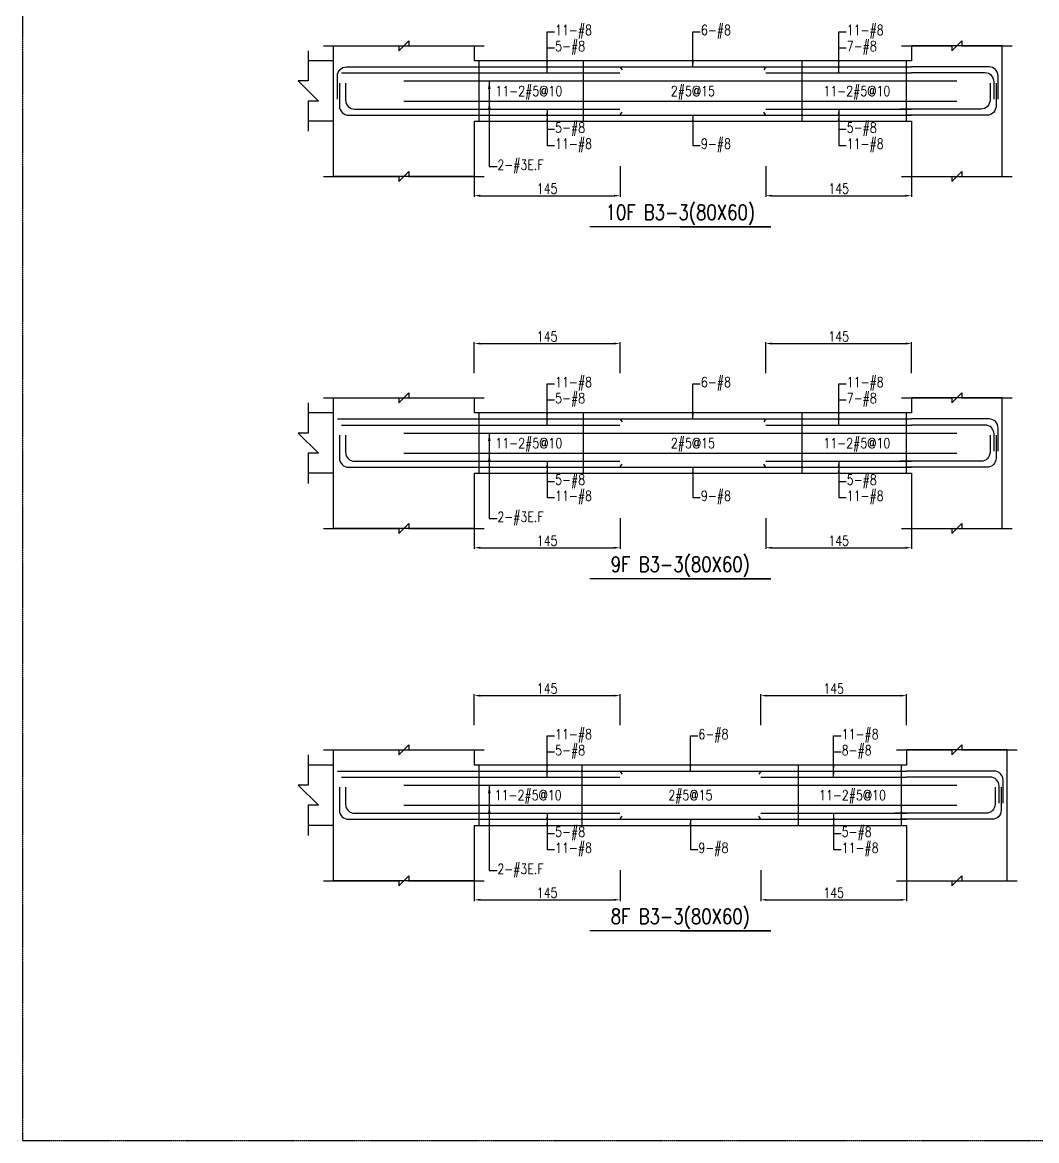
# Model space of a CAD drawing. Header units: millimetres. Extents: x 0 to 84580, y -12276 to 4373.
# Drawn here: x 26145 to 27154, y -3069 to -1957 of the extents above; entities that cross this region are included whole.
import ezdxf
from ezdxf.enums import TextEntityAlignment as Align

# ---------------------------------------------------------------- set-up
doc = ezdxf.new("R2010")
doc.units = ezdxf.units.MM
doc.header["$MEASUREMENT"] = 0
doc.linetypes.add('CENTER', pattern=[2, 1.25, -0.25, 0.25, -0.25])
for name, color, linetype in [('S-DIM', 2, 'Continuous'), ('S-GRID', 1, 'CENTER'), ('S-LEADER', 2, 'Continuous'), ('S-RC', 130, 'Continuous'), ('S-REINF', 6, 'Continuous'), ('S-TEXT', 2, 'Continuous')]:
    doc.layers.add(name, color=color, linetype=linetype)
doc.styles.add('CS4', font='romans.shx', dxfattribs={"width": 0.8, "bigfont": 'lsp.shx'})
doc.styles.get("Standard").update_dxf_attribs({"font": 'arial.ttf'})
doc.dimstyles.new('ISO-25', dxfattribs={"dimtxt": 2.5, "dimasz": 2.5, "dimexe": 1.25, "dimexo": 0.625, "dimtad": 1, "dimtxsty": 'Standard', "dimcen": 2.5, "dimadec": 0, "dimazin": 0, "dimtfac": 1, "dimtmove": 0, "dimatfit": 3, "dimfxl": 0, "dimarcsym": 0})

# ---------------------------------------------------------------- blocks, each defined once
blk = doc.blocks.new('*D723')
at = {"layer": 'DEFPOINTS', "color": 0, "transparency": 16777216}
for p in [(26739.4, -2626.6), (26594.4, -2656.6), (26739.4, -2656.6)]:
    blk.add_point(p, dxfattribs=at)
at = {"layer": 'S-DIM', "color": 0, "lineweight": -2, "transparency": 16777216}
for p, q in [((26594.4, -2656), (26594.4, -2625.3)), ((26600.4, -2626.6), (26733.4, -2626.6)), ((26739.4, -2656), (26739.4, -2625.3))]:
    blk.add_line(p, q, dxfattribs=at)
at = {"layer": 'S-DIM', "color": 0, "transparency": 16777216}
for points in [[(26600.4, -2625.6), (26600.4, -2627.6), (26594.4, -2626.6)], [(26733.4, -2625.6), (26733.4, -2627.6), (26739.4, -2626.6)]]:
    blk.add_solid(points, dxfattribs=at)
at = {"layer": 'S-DIM', "color": 0, "transparency": 16777216, "insert": (26666.9, -2619.6), "char_height": 10, "attachment_point": 5, "style": 'CS4'}
blk.add_mtext('145', dxfattribs=at)
blk = doc.blocks.new('*D724')
at = {"layer": 'DEFPOINTS', "color": 0, "transparency": 16777216}
for p in [(27024.4, -2626.6), (26879.4, -2656.6), (27024.4, -2656.6)]:
    blk.add_point(p, dxfattribs=at)
at = {"layer": 'S-DIM', "color": 0, "lineweight": -2, "transparency": 16777216}
for p, q in [((26879.4, -2656), (26879.4, -2625.3)), ((26885.4, -2626.6), (27018.4, -2626.6)), ((27024.4, -2656), (27024.4, -2625.3))]:
    blk.add_line(p, q, dxfattribs=at)
at = {"layer": 'S-DIM', "color": 0, "transparency": 16777216}
for points in [[(26885.4, -2625.6), (26885.4, -2627.6), (26879.4, -2626.6)], [(27018.4, -2625.6), (27018.4, -2627.6), (27024.4, -2626.6)]]:
    blk.add_solid(points, dxfattribs=at)
at = {"layer": 'S-DIM', "color": 0, "transparency": 16777216, "insert": (26951.9, -2619.6), "char_height": 10, "attachment_point": 5, "style": 'CS4'}
blk.add_mtext('145', dxfattribs=at)
blk = doc.blocks.new('*D733')
at = {"layer": 'DEFPOINTS', "color": 0, "transparency": 16777216}
for p in [(26594.4, -2799.6), (26739.4, -2799.6), (26739.4, -2829.6)]:
    blk.add_point(p, dxfattribs=at)
at = {"layer": 'S-DIM', "color": 0, "lineweight": -2, "transparency": 16777216}
for p, q in [((26594.4, -2800.2), (26594.4, -2830.8)), ((26739.4, -2800.2), (26739.4, -2830.8)), ((26600.4, -2829.6), (26733.4, -2829.6))]:
    blk.add_line(p, q, dxfattribs=at)
at = {"layer": 'S-DIM', "color": 0, "transparency": 16777216}
for points in [[(26600.4, -2828.6), (26600.4, -2830.6), (26594.4, -2829.6)], [(26733.4, -2828.6), (26733.4, -2830.6), (26739.4, -2829.6)]]:
    blk.add_solid(points, dxfattribs=at)
at = {"layer": 'S-DIM', "color": 0, "transparency": 16777216, "insert": (26666.9, -2822.6), "char_height": 10, "attachment_point": 5, "style": 'CS4'}
blk.add_mtext('145', dxfattribs=at)
blk = doc.blocks.new('*D734')
at = {"layer": 'DEFPOINTS', "color": 0, "transparency": 16777216}
for p in [(26879.4, -2799.6), (27024.4, -2799.6), (27024.4, -2829.6)]:
    blk.add_point(p, dxfattribs=at)
at = {"layer": 'S-DIM', "color": 0, "lineweight": -2, "transparency": 16777216}
for p, q in [((26879.4, -2800.2), (26879.4, -2830.8)), ((27024.4, -2800.2), (27024.4, -2830.8)), ((26885.4, -2829.6), (27018.4, -2829.6))]:
    blk.add_line(p, q, dxfattribs=at)
at = {"layer": 'S-DIM', "color": 0, "transparency": 16777216}
for points in [[(26885.4, -2828.6), (26885.4, -2830.6), (26879.4, -2829.6)], [(27018.4, -2828.6), (27018.4, -2830.6), (27024.4, -2829.6)]]:
    blk.add_solid(points, dxfattribs=at)
at = {"layer": 'S-DIM', "color": 0, "transparency": 16777216, "insert": (26951.9, -2822.6), "char_height": 10, "attachment_point": 5, "style": 'CS4'}
blk.add_mtext('145', dxfattribs=at)
blk = doc.blocks.new('*D735')
at = {"layer": 'DEFPOINTS', "color": 0, "transparency": 16777216}
for p in [(26739.4, -2276.6), (26594.4, -2306.6), (26739.4, -2306.6)]:
    blk.add_point(p, dxfattribs=at)
at = {"layer": 'S-DIM', "color": 0, "lineweight": -2, "transparency": 16777216}
for p, q in [((26594.4, -2306), (26594.4, -2275.3)), ((26600.4, -2276.6), (26733.4, -2276.6)), ((26739.4, -2306), (26739.4, -2275.3))]:
    blk.add_line(p, q, dxfattribs=at)
at = {"layer": 'S-DIM', "color": 0, "transparency": 16777216}
for points in [[(26600.4, -2275.6), (26600.4, -2277.6), (26594.4, -2276.6)], [(26733.4, -2275.6), (26733.4, -2277.6), (26739.4, -2276.6)]]:
    blk.add_solid(points, dxfattribs=at)
at = {"layer": 'S-DIM', "color": 0, "transparency": 16777216, "insert": (26666.9, -2269.6), "char_height": 10, "attachment_point": 5, "style": 'CS4'}
blk.add_mtext('145', dxfattribs=at)
blk = doc.blocks.new('*D736')
at = {"layer": 'DEFPOINTS', "color": 0, "transparency": 16777216}
for p in [(27029.4, -2276.6), (26884.4, -2306.6), (27029.4, -2306.6)]:
    blk.add_point(p, dxfattribs=at)
at = {"layer": 'S-DIM', "color": 0, "lineweight": -2, "transparency": 16777216}
for p, q in [((26884.4, -2306), (26884.4, -2275.3)), ((26890.4, -2276.6), (27023.4, -2276.6)), ((27029.4, -2306), (27029.4, -2275.3))]:
    blk.add_line(p, q, dxfattribs=at)
at = {"layer": 'S-DIM', "color": 0, "transparency": 16777216}
for points in [[(26890.4, -2275.6), (26890.4, -2277.6), (26884.4, -2276.6)], [(27023.4, -2275.6), (27023.4, -2277.6), (27029.4, -2276.6)]]:
    blk.add_solid(points, dxfattribs=at)
at = {"layer": 'S-DIM', "color": 0, "transparency": 16777216, "insert": (26956.9, -2269.6), "char_height": 10, "attachment_point": 5, "style": 'CS4'}
blk.add_mtext('145', dxfattribs=at)
blk = doc.blocks.new('*D737')
at = {"layer": 'DEFPOINTS', "color": 0, "transparency": 16777216}
for p in [(26594.4, -2449.6), (26739.4, -2449.6), (26739.4, -2479.6)]:
    blk.add_point(p, dxfattribs=at)
at = {"layer": 'S-DIM', "color": 0, "lineweight": -2, "transparency": 16777216}
for p, q in [((26594.4, -2450.2), (26594.4, -2480.8)), ((26739.4, -2450.2), (26739.4, -2480.8)), ((26600.4, -2479.6), (26733.4, -2479.6))]:
    blk.add_line(p, q, dxfattribs=at)
at = {"layer": 'S-DIM', "color": 0, "transparency": 16777216}
for points in [[(26600.4, -2478.6), (26600.4, -2480.6), (26594.4, -2479.6)], [(26733.4, -2478.6), (26733.4, -2480.6), (26739.4, -2479.6)]]:
    blk.add_solid(points, dxfattribs=at)
at = {"layer": 'S-DIM', "color": 0, "transparency": 16777216, "insert": (26666.9, -2472.6), "char_height": 10, "attachment_point": 5, "style": 'CS4'}
blk.add_mtext('145', dxfattribs=at)
blk = doc.blocks.new('*D738')
at = {"layer": 'DEFPOINTS', "color": 0, "transparency": 16777216}
for p in [(26884.4, -2449.6), (27029.4, -2449.6), (27029.4, -2479.6)]:
    blk.add_point(p, dxfattribs=at)
at = {"layer": 'S-DIM', "color": 0, "lineweight": -2, "transparency": 16777216}
for p, q in [((26884.4, -2450.2), (26884.4, -2480.8)), ((27029.4, -2450.2), (27029.4, -2480.8)), ((26890.4, -2479.6), (27023.4, -2479.6))]:
    blk.add_line(p, q, dxfattribs=at)
at = {"layer": 'S-DIM', "color": 0, "transparency": 16777216}
for points in [[(26890.4, -2478.6), (26890.4, -2480.6), (26884.4, -2479.6)], [(27023.4, -2478.6), (27023.4, -2480.6), (27029.4, -2479.6)]]:
    blk.add_solid(points, dxfattribs=at)
at = {"layer": 'S-DIM', "color": 0, "transparency": 16777216, "insert": (26956.9, -2472.6), "char_height": 10, "attachment_point": 5, "style": 'CS4'}
blk.add_mtext('145', dxfattribs=at)
blk = doc.blocks.new('*D727')
at = {"layer": 'DEFPOINTS', "color": 0, "transparency": 16777216}
for p in [(26594.4, -2099.6), (26739.4, -2099.6), (26739.4, -2129.6)]:
    blk.add_point(p, dxfattribs=at)
at = {"layer": 'S-DIM', "color": 0, "lineweight": -2, "transparency": 16777216}
for p, q in [((26594.4, -2100.2), (26594.4, -2130.8)), ((26739.4, -2100.2), (26739.4, -2130.8)), ((26600.4, -2129.6), (26733.4, -2129.6))]:
    blk.add_line(p, q, dxfattribs=at)
at = {"layer": 'S-DIM', "color": 0, "transparency": 16777216}
for points in [[(26600.4, -2128.6), (26600.4, -2130.6), (26594.4, -2129.6)], [(26733.4, -2128.6), (26733.4, -2130.6), (26739.4, -2129.6)]]:
    blk.add_solid(points, dxfattribs=at)
at = {"layer": 'S-DIM', "color": 0, "transparency": 16777216, "insert": (26666.9, -2122.6), "char_height": 10, "attachment_point": 5, "style": 'CS4'}
blk.add_mtext('145', dxfattribs=at)
blk = doc.blocks.new('*D728')
at = {"layer": 'DEFPOINTS', "color": 0, "transparency": 16777216}
for p in [(26884.4, -2099.6), (27029.4, -2099.6), (27029.4, -2129.6)]:
    blk.add_point(p, dxfattribs=at)
at = {"layer": 'S-DIM', "color": 0, "lineweight": -2, "transparency": 16777216}
for p, q in [((26884.4, -2100.2), (26884.4, -2130.8)), ((27029.4, -2100.2), (27029.4, -2130.8)), ((26890.4, -2129.6), (27023.4, -2129.6))]:
    blk.add_line(p, q, dxfattribs=at)
at = {"layer": 'S-DIM', "color": 0, "transparency": 16777216}
for points in [[(26890.4, -2128.6), (26890.4, -2130.6), (26884.4, -2129.6)], [(27023.4, -2128.6), (27023.4, -2130.6), (27029.4, -2129.6)]]:
    blk.add_solid(points, dxfattribs=at)
at = {"layer": 'S-DIM', "color": 0, "transparency": 16777216, "insert": (26956.9, -2122.6), "char_height": 10, "attachment_point": 5, "style": 'CS4'}
blk.add_mtext('145', dxfattribs=at)

msp = doc.modelspace()

# ---------------------------------------------------------------- linework, layer by layer
for p, q in [((26454.395, -1995.575), (26429.395, -1995.575)), ((26454.395, -2055.575), (26429.395, -2055.575)), ((26454.395, -2345.575), (26429.395, -2345.575)), ((26454.395, -2405.575), (26429.395, -2405.575)), ((26454.395, -2695.575), (26429.395, -2695.575)), ((26454.395, -2755.575), (26429.395, -2755.575))]:
    msp.add_line(p, q)
at = {"layer": 'S-GRID'}
msp.add_lwpolyline([(26145, -3069), (29374, -3069), (29374, -1000), (26145, -1000), (26145, -3069)], dxfattribs=at)
at = {"layer": 'S-RC'}
for points in [[(26444.395, -1980.575), (26519.395, -1980.59), (26519.394, -1985.59), (26529.396, -1975.592), (26529.395, -1980.592), (26604.395, -1980.607)], [(27019.395, -1980.575), (27069.395, -1980.585), (27069.394, -1985.585), (27079.396, -1975.587), (27079.395, -1980.587), (27129.395, -1980.597)], [(26429.395, -1985.575), (26429.395, -2015.575), (26419.395, -2015.575), (26439.395, -2035.575), (26429.395, -2035.575), (26429.395, -2065.575)], [(26594.395, -2055.575), (26594.395, -2110.575), (26454.395, -2110.575), (26454.395, -1980.575), (26594.395, -1980.575), (26594.395, -1995.575)], [(27029.395, -2055.575), (27029.395, -2110.575), (27119.395, -2110.575), (27119.395, -1980.575), (27029.395, -1980.575), (27029.395, -1995.575)], [(27029.395, -1995.575), (26594.395, -1995.575)], [(26594.395, -2055.575), (27029.395, -2055.575)], [(26444.395, -2110.575), (26519.395, -2110.59), (26519.394, -2115.59), (26529.396, -2105.592), (26529.395, -2110.592), (26604.395, -2110.607)], [(27019.395, -2110.575), (27069.395, -2110.585), (27069.394, -2115.585), (27079.396, -2105.587), (27079.395, -2110.587), (27129.395, -2110.597)], [(26799.395, -2160.575), (26889.395, -2160.575), (26709.395, -2160.575)], [(26444.395, -2330.575), (26519.395, -2330.59), (26519.394, -2335.59), (26529.396, -2325.592), (26529.395, -2330.592), (26604.395, -2330.607)], [(26594.395, -2405.575), (26594.395, -2460.575), (26454.395, -2460.575), (26454.395, -2330.575), (26594.395, -2330.575), (26594.395, -2345.575)], [(27019.395, -2330.575), (27069.395, -2330.585), (27069.394, -2335.585), (27079.396, -2325.587), (27079.395, -2330.587), (27129.395, -2330.597)], [(27029.395, -2405.575), (27029.395, -2460.575), (27119.395, -2460.575), (27119.395, -2330.575), (27029.395, -2330.575), (27029.395, -2345.575)], [(26429.395, -2335.575), (26429.395, -2365.575), (26419.395, -2365.575), (26439.395, -2385.575), (26429.395, -2385.575), (26429.395, -2415.575)], [(27029.395, -2345.575), (26594.395, -2345.575)], [(26594.395, -2405.575), (27029.395, -2405.575)], [(26444.395, -2460.575), (26519.395, -2460.59), (26519.394, -2465.59), (26529.396, -2455.592), (26529.395, -2460.592), (26604.395, -2460.607)], [(27019.395, -2460.575), (27069.395, -2460.585), (27069.394, -2465.585), (27079.396, -2455.587), (27079.395, -2460.587), (27129.395, -2460.597)], [(26799.395, -2510.575), (26889.395, -2510.575), (26709.395, -2510.575)], [(26444.395, -2680.575), (26519.395, -2680.59), (26519.394, -2685.59), (26529.396, -2675.592), (26529.395, -2680.592), (26604.395, -2680.607)], [(27014.395, -2680.575), (27069.395, -2680.586), (27069.394, -2685.586), (27079.396, -2675.588), (27079.395, -2680.588), (27134.395, -2680.599)], [(26429.395, -2685.575), (26429.395, -2715.575), (26419.395, -2715.575), (26439.395, -2735.575), (26429.395, -2735.575), (26429.395, -2765.575)], [(26594.395, -2755.575), (26594.395, -2810.575), (26454.395, -2810.575), (26454.395, -2680.575), (26594.395, -2680.575), (26594.395, -2695.575)], [(27024.395, -2755.575), (27024.395, -2810.575), (27124.395, -2810.575), (27124.395, -2680.575), (27024.395, -2680.575), (27024.395, -2695.575)], [(27024.395, -2695.575), (26594.395, -2695.575)], [(26594.395, -2755.575), (27024.395, -2755.575)], [(26444.395, -2810.575), (26519.395, -2810.59), (26519.394, -2815.59), (26529.396, -2805.592), (26529.395, -2810.592), (26604.395, -2810.607)], [(27014.395, -2810.575), (27069.395, -2810.586), (27069.394, -2815.586), (27079.396, -2805.588), (27079.395, -2810.588), (27134.395, -2810.599)], [(26799.395, -2860.575), (26889.395, -2860.575), (26709.395, -2860.575)]]:
    msp.add_lwpolyline(points, dxfattribs=at)
at = {"layer": 'S-REINF', "color": 1}
for points in [[(26599.395, -2055.575), (26599.395, -1995.575)], [(26703.145, -2055.575), (26703.145, -1995.575)], [(26920.645, -2055.575), (26920.645, -1995.575)], [(27024.395, -2055.575), (27024.395, -1995.575)], [(26524.395, -2015.575), (27074.395, -2015.575)], [(26524.395, -2035.575), (27074.395, -2035.575)], [(26599.395, -2405.575), (26599.395, -2345.575)], [(26703.145, -2405.575), (26703.145, -2345.575)], [(26920.645, -2405.575), (26920.645, -2345.575)], [(27024.395, -2405.575), (27024.395, -2345.575)], [(26524.395, -2365.575), (27074.395, -2365.575)], [(26524.395, -2385.575), (27074.395, -2385.575)], [(26599.395, -2755.575), (26599.395, -2695.575)], [(26701.895, -2755.575), (26701.895, -2695.575)], [(26916.895, -2755.575), (26916.895, -2695.575)], [(27019.395, -2755.575), (27019.395, -2695.575)], [(26524.395, -2715.575), (27074.395, -2715.575)], [(26524.395, -2735.575), (27074.395, -2735.575)]]:
    msp.add_lwpolyline(points, dxfattribs=at)
at = {"layer": 'S-REINF'}
for points in [[(26458.395, -2033.575), (26458.395, -2010.575, -0.41421356), (26467.395, -2001.575), (26594.395, -2001.575)], [(27115.395, -2033.575), (27115.395, -2010.575, 0.41421356), (27106.395, -2001.575), (27029.395, -2001.575)], [(27111.395, -2033.575), (27111.395, -2016.575, 0.41421356), (27102.395, -2007.575), (27029.395, -2007.575)], [(26460.395, -2017.575), (26460.395, -2040.575, 0.41421356), (26469.395, -2049.575), (26594.395, -2049.575)], [(26466.395, -2017.575), (26466.395, -2034.575, 0.41421356), (26475.395, -2043.575), (26594.395, -2043.575)], [(27107.395, -2017.575), (27107.395, -2034.575, -0.41421356), (27098.395, -2043.575), (27017.395, -2043.575)], [(27113.395, -2017.575), (27113.395, -2040.575, -0.41421356), (27104.395, -2049.575), (27023.395, -2049.575)], [(27115.395, -2383.575), (27115.395, -2360.575, 0.41421356), (27106.395, -2351.575), (27029.395, -2351.575)], [(26460.395, -2367.575), (26460.395, -2390.575, 0.41421356), (26469.395, -2399.575), (26594.395, -2399.575)], [(26466.395, -2367.575), (26466.395, -2384.575, 0.41421356), (26475.395, -2393.575), (26594.395, -2393.575)], [(27107.395, -2367.575), (27107.395, -2384.575, -0.41421356), (27098.395, -2393.575), (27017.395, -2393.575)], [(27113.395, -2367.575), (27113.395, -2390.575, -0.41421356), (27104.395, -2399.575), (27023.395, -2399.575)], [(27111.395, -2383.575), (27111.395, -2366.575, 0.41421356), (27102.395, -2357.575), (27029.395, -2357.575)], [(27120.395, -2733.575), (27120.395, -2710.575, 0.41421356), (27111.395, -2701.575), (27024.395, -2701.575)], [(27116.395, -2733.575), (27116.395, -2716.575, 0.41421356), (27107.395, -2707.575), (27024.395, -2707.575)], [(26460.395, -2717.575), (26460.395, -2740.575, 0.41421356), (26469.395, -2749.575), (26594.395, -2749.575)], [(26466.395, -2717.575), (26466.395, -2734.575, 0.41421356), (26475.395, -2743.575), (26594.395, -2743.575)], [(27112.395, -2717.575), (27112.395, -2734.575, -0.41421356), (27103.395, -2743.575), (27012.395, -2743.575)], [(27118.395, -2717.575), (27118.395, -2740.575, -0.41421356), (27109.395, -2749.575), (27018.395, -2749.575)]]:
    msp.add_lwpolyline(points, format="xyb", dxfattribs=at)
for points in [[(26462.395, -2007.575), (26594.395, -2007.575)], [(26594.395, -2001.575), (26739.395, -2001.575)], [(26594.395, -2007.575), (26739.395, -2007.575)], [(26739.395, -2001.575), (26741.395, -2004.575)], [(26739.395, -2001.575), (26884.395, -2001.575)], [(26884.395, -2001.575), (26882.395, -2004.575)], [(26884.395, -2001.575), (27029.395, -2001.575)], [(26884.395, -2007.575), (27029.395, -2007.575)], [(26594.395, -2043.575), (26739.395, -2043.575)], [(26884.395, -2043.575), (27029.395, -2043.575)], [(26594.395, -2049.575), (26739.395, -2049.575)], [(26739.395, -2049.575), (26741.395, -2046.575)], [(26739.395, -2049.575), (26884.395, -2049.575)], [(26884.395, -2049.575), (26882.395, -2046.575)], [(26884.395, -2049.575), (27029.395, -2049.575)], [(26458.395, -2351.575), (26594.395, -2351.575)], [(26594.395, -2351.575), (26739.395, -2351.575)], [(26739.395, -2351.575), (26741.395, -2354.575)], [(26739.395, -2351.575), (26884.395, -2351.575)], [(26884.395, -2351.575), (26882.395, -2354.575)], [(26884.395, -2351.575), (27029.395, -2351.575)], [(26462.395, -2357.575), (26594.395, -2357.575)], [(26594.395, -2357.575), (26739.395, -2357.575)], [(26884.395, -2357.575), (27029.395, -2357.575)], [(26594.395, -2393.575), (26739.395, -2393.575)], [(26594.395, -2399.575), (26739.395, -2399.575)], [(26739.395, -2399.575), (26741.395, -2396.575)], [(26739.395, -2399.575), (26884.395, -2399.575)], [(26884.395, -2399.575), (26882.395, -2396.575)], [(26884.395, -2393.575), (27029.395, -2393.575)], [(26884.395, -2399.575), (27029.395, -2399.575)], [(26458.395, -2701.575), (26594.395, -2701.575)], [(26462.395, -2707.575), (26594.395, -2707.575)], [(26594.395, -2701.575), (26739.395, -2701.575)], [(26594.395, -2707.575), (26739.395, -2707.575)], [(26739.395, -2701.575), (26741.395, -2704.575)], [(26739.395, -2701.575), (26879.395, -2701.575)], [(26879.395, -2701.575), (26877.395, -2704.575)], [(26879.395, -2701.575), (27024.395, -2701.575)], [(26879.395, -2707.575), (27024.395, -2707.575)], [(26594.395, -2743.575), (26739.395, -2743.575)], [(26879.395, -2743.575), (27024.395, -2743.575)], [(26594.395, -2749.575), (26739.395, -2749.575)], [(26739.395, -2749.575), (26741.395, -2746.575)], [(26739.395, -2749.575), (26879.395, -2749.575)], [(26879.395, -2749.575), (26877.395, -2746.575)], [(26879.395, -2749.575), (27024.395, -2749.575)]]:
    msp.add_lwpolyline(points, dxfattribs=at)

# ---------------------------------------------------------------- texts
at = {"layer": 'S-LEADER', "char_height": 10, "attachment_point": 4, "style": 'CS4'}
for s, insert in [('11-#8', (26674.895, -1966.575)), ('6-#8', (26819.895, -1966.575)), ('11-#8', (26964.895, -1966.575)), ('5-#8', (26674.895, -1982.575)), ('7-#8', (26964.895, -1982.575)), ('5-#8', (26674.895, -2063.575)), ('5-#8', (26964.895, -2063.575)), ('11-#8', (26674.895, -2079.575)), ('9-#8', (26819.895, -2079.575)), ('11-#8', (26964.895, -2079.575)), ('11-#8', (26674.895, -2316.575)), ('6-#8', (26819.895, -2316.575)), ('11-#8', (26964.895, -2316.575)), ('5-#8', (26674.895, -2332.575)), ('7-#8', (26964.895, -2332.575)), ('5-#8', (26674.895, -2413.575)), ('5-#8', (26964.895, -2413.575)), ('11-#8', (26674.895, -2429.575)), ('9-#8', (26819.895, -2429.575)), ('11-#8', (26964.895, -2429.575)), ('11-#8', (26674.895, -2666.575)), ('6-#8', (26817.395, -2666.575)), ('11-#8', (26959.895, -2666.575)), ('5-#8', (26674.895, -2682.575)), ('8-#8', (26959.895, -2682.575)), ('5-#8', (26674.895, -2763.575)), ('5-#8', (26959.895, -2763.575)), ('11-#8', (26674.895, -2779.575)), ('9-#8', (26817.395, -2779.575)), ('11-#8', (26959.895, -2779.575))]:
    msp.add_mtext(s, dxfattribs=dict(at, insert=insert))
at = {"layer": 'S-LEADER', "color": 3, "char_height": 10, "attachment_point": 4, "style": 'CS4'}
for insert in [(26617.395, -2100.575), (26617.395, -2450.575), (26617.395, -2800.575)]:
    msp.add_mtext('2-#3E.F', dxfattribs=dict(at, insert=insert))
at = {"layer": 'S-RC', "style": 'CS4', "width": 0.8}
for s, p in [('10F B3-3(80X60)', (26799.395, -2153.575)), ('9F B3-3(80X60)', (26799.395, -2503.575)), ('8F B3-3(80X60)', (26799.395, -2853.575))]:
    msp.add_text(s, height=15, dxfattribs=at).set_placement(p, align=Align.CENTER)
at = {"layer": 'S-TEXT', "color": 1, "style": 'CS4', "width": 0.8}
for s, p in [('11-2#5@10', (26648.77, -2030.575)), ('2#5@15', (26811.895, -2030.575)), ('11-2#5@10', (26975.02, -2030.575)), ('11-2#5@10', (26648.77, -2380.575)), ('2#5@15', (26811.895, -2380.575)), ('11-2#5@10', (26975.02, -2380.575)), ('11-2#5@10', (26648.145, -2730.575)), ('2#5@15', (26809.395, -2730.575)), ('11-2#5@10', (26970.645, -2730.575))]:
    msp.add_text(s, height=10, dxfattribs=at).set_placement(p, align=Align.CENTER)

# ---------------------------------------------------------------- dimensions: what is measured, and where the dimension line sits
at = {"layer": 'S-DIM'}
for p1, p2, distance, picture, middle in [((26594.395, -2099.575), (26739.395, -2099.575), -30, '*D727', (26666.895, -2122.575)), ((26884.395, -2099.575), (27029.395, -2099.575), -30, '*D728', (26956.895, -2122.575)), ((26594.395, -2306.575), (26739.395, -2306.575), 30, '*D735', (26666.895, -2269.575)), ((26884.395, -2306.575), (27029.395, -2306.575), 30, '*D736', (26956.895, -2269.575)), ((26594.395, -2449.575), (26739.395, -2449.575), -30, '*D737', (26666.895, -2472.575)), ((26884.395, -2449.575), (27029.395, -2449.575), -30, '*D738', (26956.895, -2472.575)), ((26594.395, -2656.575), (26739.395, -2656.575), 30, '*D723', (26666.895, -2619.575)), ((26879.395, -2656.575), (27024.395, -2656.575), 30, '*D724', (26951.895, -2619.575)), ((26594.395, -2799.575), (26739.395, -2799.575), -30, '*D733', (26666.895, -2822.575)), ((26879.395, -2799.575), (27024.395, -2799.575), -30, '*D734', (26951.895, -2822.575))]:
    dim = msp.add_aligned_dim(p1=p1, p2=p2, distance=distance, dimstyle='ISO-25', override={"dimtxt": 10, "dimasz": 6, "dimgap": 2, "dimtxsty": 'CS4'}, dxfattribs=at)
    dim.commit()
    dim.dimension.update_dxf_attribs({"geometry": picture, "text_midpoint": middle})

# ---------------------------------------------------------------- leaders
at = {"layer": 'S-LEADER', "annotation_type": 0, "has_hookline": 1, "hookline_direction": 0}
for points, override, text_width in [([(26666.895, -2001.575), (26666.895, -1966.575), (26674.27, -1966.575)], {"dimasz": 6, "dimtad": 0}, 37.333), ([(26811.895, -2001.575), (26811.895, -1966.575), (26819.27, -1966.575)], {"dimasz": 6, "dimtad": 0}, 30.476), ([(26956.895, -2001.575), (26956.895, -1966.575), (26964.27, -1966.575)], {"dimasz": 6, "dimtad": 0}, 37.333), ([(26666.895, -2007.575), (26666.895, -1982.575), (26674.27, -1982.575)], {"dimasz": 6, "dimtad": 0}, 30.857), ([(26956.895, -2007.575), (26956.895, -1982.575), (26964.27, -1982.575)], {"dimasz": 6, "dimtad": 0}, 30.857), ([(26609.395, -2035.575), (26609.395, -2100.575), (26616.77, -2100.575)], {"dimasz": 8, "dimtad": 0}, 49.524), ([(26666.895, -2043.575), (26666.895, -2063.575), (26674.27, -2063.575)], {"dimasz": 6, "dimtad": 0}, 30.857), ([(26956.895, -2043.575), (26956.895, -2063.575), (26964.27, -2063.575)], {"dimasz": 6, "dimtad": 0}, 30.857), ([(26666.895, -2049.575), (26666.895, -2079.575), (26674.27, -2079.575)], {"dimasz": 6, "dimtad": 0}, 37.333), ([(26811.895, -2049.575), (26811.895, -2079.575), (26819.27, -2079.575)], {"dimasz": 6, "dimtad": 0}, 30.857), ([(26956.895, -2049.575), (26956.895, -2079.575), (26964.27, -2079.575)], {"dimasz": 6, "dimtad": 0}, 37.333), ([(26666.895, -2351.575), (26666.895, -2316.575), (26674.27, -2316.575)], {"dimasz": 6, "dimtad": 0}, 37.333), ([(26811.895, -2351.575), (26811.895, -2316.575), (26819.27, -2316.575)], {"dimasz": 6, "dimtad": 0}, 30.476), ([(26956.895, -2351.575), (26956.895, -2316.575), (26964.27, -2316.575)], {"dimasz": 6, "dimtad": 0}, 37.333), ([(26666.895, -2357.575), (26666.895, -2332.575), (26674.27, -2332.575)], {"dimasz": 6, "dimtad": 0}, 30.857), ([(26956.895, -2357.575), (26956.895, -2332.575), (26964.27, -2332.575)], {"dimasz": 6, "dimtad": 0}, 30.857), ([(26609.395, -2385.575), (26609.395, -2450.575), (26616.77, -2450.575)], {"dimasz": 8, "dimtad": 0}, 49.524), ([(26666.895, -2393.575), (26666.895, -2413.575), (26674.27, -2413.575)], {"dimasz": 6, "dimtad": 0}, 30.857), ([(26666.895, -2399.575), (26666.895, -2429.575), (26674.27, -2429.575)], {"dimasz": 6, "dimtad": 0}, 37.333), ([(26811.895, -2399.575), (26811.895, -2429.575), (26819.27, -2429.575)], {"dimasz": 6, "dimtad": 0}, 30.857), ([(26956.895, -2393.575), (26956.895, -2413.575), (26964.27, -2413.575)], {"dimasz": 6, "dimtad": 0}, 30.857), ([(26956.895, -2399.575), (26956.895, -2429.575), (26964.27, -2429.575)], {"dimasz": 6, "dimtad": 0}, 37.333), ([(26666.895, -2701.575), (26666.895, -2666.575), (26674.27, -2666.575)], {"dimasz": 6, "dimtad": 0}, 37.333), ([(26809.395, -2701.575), (26809.395, -2666.575), (26816.77, -2666.575)], {"dimasz": 6, "dimtad": 0}, 30.476), ([(26951.895, -2701.575), (26951.895, -2666.575), (26959.27, -2666.575)], {"dimasz": 6, "dimtad": 0}, 37.333), ([(26666.895, -2707.575), (26666.895, -2682.575), (26674.27, -2682.575)], {"dimasz": 6, "dimtad": 0}, 30.857), ([(26951.895, -2707.575), (26951.895, -2682.575), (26959.27, -2682.575)], {"dimasz": 6, "dimtad": 0}, 30.857), ([(26609.395, -2735.575), (26609.395, -2800.575), (26616.77, -2800.575)], {"dimasz": 8, "dimtad": 0}, 49.524), ([(26666.895, -2743.575), (26666.895, -2763.575), (26674.27, -2763.575)], {"dimasz": 6, "dimtad": 0}, 30.857), ([(26951.895, -2743.575), (26951.895, -2763.575), (26959.27, -2763.575)], {"dimasz": 6, "dimtad": 0}, 30.857), ([(26666.895, -2749.575), (26666.895, -2779.575), (26674.27, -2779.575)], {"dimasz": 6, "dimtad": 0}, 37.333), ([(26809.395, -2749.575), (26809.395, -2779.575), (26816.77, -2779.575)], {"dimasz": 6, "dimtad": 0}, 30.857), ([(26951.895, -2749.575), (26951.895, -2779.575), (26959.27, -2779.575)], {"dimasz": 6, "dimtad": 0}, 37.333)]:
    msp.add_leader(points, dimstyle='ISO-25', override=override, dxfattribs=dict(at, text_width=text_width))
at = {"layer": 'S-LEADER'}
for points in [[(26609.395, -2015.575), (26609.395, -2100.575), (26617.395, -2100.575)], [(26609.395, -2365.575), (26609.395, -2450.575), (26617.395, -2450.575)], [(26609.395, -2715.575), (26609.395, -2800.575), (26617.395, -2800.575)]]:
    msp.add_leader(points, dimstyle='ISO-25', override={"dimasz": 8}, dxfattribs=at)

doc.saveas('drawing.dxf')
